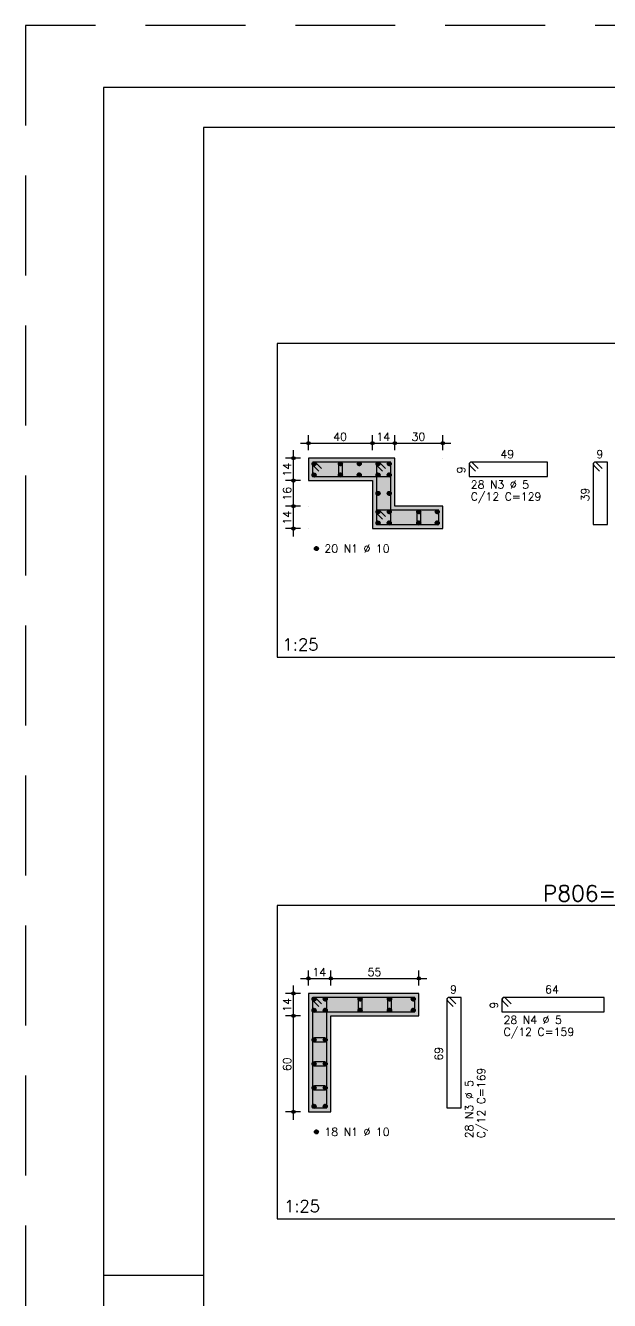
# Model space of a CAD drawing. Extents: x -1.9 to 86, y -1.6 to 60.9.
# Drawn here: x -1.95 to 12.66, y 29.07 to 60.95 of the extents above; entities that cross this region are included whole.
import ezdxf

# ---------------------------------------------------------------- set-up
doc = ezdxf.new("R2010")
doc.units = 0
doc.header["$MEASUREMENT"] = 0
doc.linetypes.add('ESTILO_TQS_0001', pattern=[0.45, 0.3, -0.15])
doc.linetypes.add('HIDDEN', pattern=[0.375, 0.25, -0.125])
doc.layers.get('0').update_dxf_attribs({"linetype": 'CONTINUOUS'})
doc.layers.get('Defpoints').update_dxf_attribs({"linetype": 'CONTINUOUS'})
for name, color, linetype in [('ARQ_FOLHA', 7, 'CONTINUOUS'), ('PENA_01', 1, 'CONTINUOUS'), ('PENA_02', 2, 'CONTINUOUS'), ('PENA_03', 3, 'CONTINUOUS'), ('PENA_04', 4, 'CONTINUOUS'), ('PENA_05', 5, 'CONTINUOUS'), ('PENA_06', 6, 'CONTINUOUS'), ('PENA_10', 253, 'CONTINUOUS')]:
    doc.layers.add(name, color=color, linetype=linetype)
doc.styles.get("Standard").update_dxf_attribs({"font": 'ROMANS.SHX'})

# ---------------------------------------------------------------- blocks, each defined once
blk = doc.blocks.new('FOLHA A1 - 841 X 594')
at = {"layer": 'ARQ_FOLHA', "color": 1}
blk.add_line((-816, 297), (-841, 297), dxfattribs=at)
for points in [[(-841, 0), (0, 0), (0, 594), (-841, 594)], [(-816, 10), (-10, 10), (-10, 584), (-816, 584)]]:
    blk.add_lwpolyline(points, close=True, dxfattribs=at)
at = {"layer": 'Defpoints', "color": 8, "linetype": 'HIDDEN', "ltscale": 100}
blk.add_lwpolyline([(-860.5, 609.5), (-860.5, -15.5), (19.5, -15.5), (19.5, 609.5)], close=True, dxfattribs=at)
blk = doc.blocks.new('*U24')
blk.add_blockref('FOLHA A1 - 841 X 594', (0, 0))

msp = doc.modelspace()

# ---------------------------------------------------------------- linework, layer by layer
at = {"layer": 'PENA_01', "linetype": 'Continuous'}
for p, q in [((5.127, 50.328), (5.127, 50.703)), ((6.727, 50.328), (6.727, 50.703)), ((6.727, 50.328), (6.727, 50.703)), ((7.287, 50.328), (7.287, 50.703)), ((7.287, 50.328), (7.287, 50.703)), ((8.487, 50.328), (8.487, 50.703)), ((4.927, 50.503), (6.927, 50.503)), ((6.527, 50.503), (7.487, 50.503)), ((7.087, 50.503), (8.687, 50.503)), ((4.927, 50.128), (4.552, 50.128)), ((4.752, 49.368), (4.752, 50.328)), ((4.752, 48.728), (4.752, 49.768)), ((4.927, 49.568), (4.552, 49.568)), ((4.927, 49.568), (4.552, 49.568)), ((4.752, 48.168), (4.752, 49.128)), ((4.927, 48.928), (4.552, 48.928)), ((4.927, 48.928), (4.552, 48.928)), ((4.927, 48.368), (4.552, 48.368)), ((5.127, 36.946), (5.127, 37.321)), ((5.687, 36.946), (5.687, 37.321)), ((5.687, 36.946), (5.687, 37.321)), ((7.887, 36.946), (7.887, 37.321)), ((4.927, 37.121), (5.887, 37.121)), ((5.487, 37.121), (8.087, 37.121)), ((4.927, 36.746), (4.552, 36.746)), ((4.752, 35.986), (4.752, 36.946)), ((4.752, 33.586), (4.752, 36.386)), ((4.927, 36.186), (4.552, 36.186)), ((4.927, 36.186), (4.552, 36.186)), ((4.927, 33.786), (4.552, 33.786))]:
    msp.add_line(p, q, dxfattribs=at)
at = {"layer": 'PENA_01', "linetype": 'ESTILO_TQS_0001'}
for points in [[(5.127, 49.568), (6.727, 49.568), (6.727, 48.368), (8.487, 48.368), (8.487, 48.928), (7.287, 48.928), (7.287, 50.128), (5.127, 50.128), (5.127, 49.568)], [(5.127, 33.786), (5.687, 33.786), (5.687, 36.186), (7.887, 36.186), (7.887, 36.746), (5.127, 36.746), (5.127, 33.786)]]:
    msp.add_lwpolyline(points, dxfattribs=at)
at = {"layer": 'PENA_02', "linetype": 'Continuous'}
for centre, radius in [((5.127, 50.503), 0.04), ((5.127, 50.503), 0.02), ((6.727, 50.503), 0.04), ((6.727, 50.503), 0.04), ((6.727, 50.503), 0.02), ((6.727, 50.503), 0.02), ((7.287, 50.503), 0.04), ((7.287, 50.503), 0.04), ((7.287, 50.503), 0.02), ((7.287, 50.503), 0.02), ((8.487, 50.503), 0.04), ((8.487, 50.503), 0.02), ((4.752, 50.128), 0.04), ((4.752, 50.128), 0.02), ((4.752, 49.568), 0.04), ((4.752, 49.568), 0.04), ((4.752, 49.568), 0.02), ((4.752, 49.568), 0.02), ((4.752, 48.928), 0.04), ((4.752, 48.928), 0.04), ((4.752, 48.928), 0.02), ((4.752, 48.928), 0.02), ((4.752, 48.368), 0.04), ((4.752, 48.368), 0.02), ((5.127, 37.121), 0.04), ((5.127, 37.121), 0.02), ((5.687, 37.121), 0.04), ((5.687, 37.121), 0.04), ((5.687, 37.121), 0.02), ((5.687, 37.121), 0.02), ((7.887, 37.121), 0.04), ((7.887, 37.121), 0.02), ((4.752, 36.746), 0.04), ((4.752, 36.746), 0.02), ((4.752, 36.186), 0.04), ((4.752, 36.186), 0.04), ((4.752, 36.186), 0.02), ((4.752, 36.186), 0.02), ((4.752, 33.786), 0.04), ((4.752, 33.786), 0.02)]:
    msp.add_circle(centre, radius, dxfattribs=at)
at = {"layer": 'PENA_03', "linetype": 'Continuous'}
for p, q in [((5.127, 50.128), (5.127, 50.128)), ((5.127, 50.128), (5.127, 50.128)), ((6.727, 50.128), (6.727, 50.128)), ((6.727, 50.128), (6.727, 50.128)), ((7.287, 50.128), (7.287, 50.128)), ((7.287, 50.128), (7.287, 50.128)), ((8.487, 50.128), (8.487, 50.128)), ((5.217, 49.981), (5.274, 50.038)), ((5.217, 49.995), (5.26, 50.038)), ((5.217, 49.701), (5.274, 49.758)), ((5.217, 49.715), (5.26, 49.758)), ((5.22, 49.97), (5.285, 50.035)), ((5.22, 49.69), (5.285, 49.755)), ((5.225, 49.961), (5.294, 50.03)), ((5.225, 49.681), (5.294, 49.75)), ((5.231, 49.953), (5.302, 50.024)), ((5.231, 49.673), (5.302, 49.744)), ((5.239, 49.947), (5.309, 50.016)), ((5.239, 49.667), (5.309, 49.736)), ((5.249, 49.942), (5.313, 50.006)), ((5.249, 49.662), (5.313, 49.726)), ((5.26, 49.939), (5.316, 49.995)), ((5.274, 49.939), (5.316, 49.981)), ((5.877, 49.981), (5.934, 50.038)), ((5.877, 49.995), (5.92, 50.038)), ((5.877, 49.701), (5.934, 49.758)), ((5.877, 49.715), (5.92, 49.758)), ((5.88, 49.97), (5.945, 50.035)), ((5.88, 49.69), (5.945, 49.755)), ((5.885, 49.961), (5.954, 50.03)), ((5.885, 49.681), (5.954, 49.75)), ((5.891, 49.953), (5.962, 50.024)), ((5.891, 49.673), (5.962, 49.744)), ((5.899, 49.947), (5.969, 50.016)), ((5.899, 49.667), (5.969, 49.736)), ((5.909, 49.942), (5.973, 50.006)), ((5.909, 49.662), (5.973, 49.726)), ((5.92, 49.939), (5.976, 49.995)), ((5.934, 49.939), (5.976, 49.981)), ((6.347, 49.981), (6.404, 50.038)), ((6.347, 49.995), (6.39, 50.038)), ((6.347, 49.701), (6.404, 49.758)), ((6.347, 49.715), (6.39, 49.758)), ((6.35, 49.97), (6.415, 50.035)), ((6.35, 49.69), (6.415, 49.755)), ((6.355, 49.961), (6.424, 50.03)), ((6.355, 49.681), (6.424, 49.75)), ((6.361, 49.953), (6.432, 50.024)), ((6.361, 49.673), (6.432, 49.744)), ((6.369, 49.947), (6.439, 50.016)), ((6.369, 49.667), (6.439, 49.736)), ((6.379, 49.942), (6.443, 50.006)), ((6.379, 49.662), (6.443, 49.726)), ((6.39, 49.939), (6.446, 49.995)), ((6.404, 49.939), (6.446, 49.981)), ((6.817, 49.981), (6.874, 50.038)), ((6.817, 49.995), (6.86, 50.038)), ((6.817, 49.701), (6.874, 49.758)), ((6.817, 49.715), (6.86, 49.758)), ((6.82, 49.97), (6.885, 50.035)), ((6.82, 49.69), (6.885, 49.755)), ((6.825, 49.961), (6.894, 50.03)), ((6.825, 49.681), (6.894, 49.75)), ((6.831, 49.953), (6.902, 50.024)), ((6.831, 49.673), (6.902, 49.744)), ((6.839, 49.947), (6.909, 50.016)), ((6.839, 49.667), (6.909, 49.736)), ((6.849, 49.942), (6.913, 50.006)), ((6.849, 49.662), (6.913, 49.726)), ((6.86, 49.939), (6.916, 49.995)), ((6.874, 49.939), (6.916, 49.981)), ((7.097, 49.981), (7.154, 50.038)), ((7.097, 49.995), (7.14, 50.038)), ((7.097, 49.701), (7.154, 49.758)), ((7.097, 49.715), (7.14, 49.758)), ((7.1, 49.97), (7.165, 50.035)), ((7.1, 49.69), (7.165, 49.755)), ((7.105, 49.961), (7.174, 50.03)), ((7.105, 49.681), (7.174, 49.75)), ((7.111, 49.953), (7.182, 50.024)), ((7.111, 49.673), (7.182, 49.744)), ((7.119, 49.947), (7.189, 50.016)), ((7.119, 49.667), (7.189, 49.736)), ((7.129, 49.942), (7.193, 50.006)), ((7.129, 49.662), (7.193, 49.726)), ((7.14, 49.939), (7.196, 49.995)), ((7.154, 49.939), (7.196, 49.981)), ((5.127, 49.568), (5.127, 49.568)), ((5.127, 49.568), (5.127, 49.568)), ((5.26, 49.659), (5.316, 49.715)), ((5.274, 49.659), (5.316, 49.701)), ((5.92, 49.659), (5.976, 49.715)), ((5.934, 49.659), (5.976, 49.701)), ((6.39, 49.659), (6.446, 49.715)), ((6.404, 49.659), (6.446, 49.701)), ((6.86, 49.659), (6.916, 49.715)), ((6.874, 49.659), (6.916, 49.701)), ((7.14, 49.659), (7.196, 49.715)), ((7.154, 49.659), (7.196, 49.701)), ((6.817, 49.241), (6.874, 49.298)), ((6.817, 49.255), (6.86, 49.298)), ((6.82, 49.23), (6.885, 49.295)), ((6.825, 49.221), (6.894, 49.29)), ((6.831, 49.213), (6.902, 49.284)), ((6.839, 49.207), (6.909, 49.276)), ((6.849, 49.202), (6.913, 49.266)), ((6.86, 49.199), (6.916, 49.255)), ((6.874, 49.199), (6.916, 49.241)), ((7.097, 49.241), (7.154, 49.298)), ((7.097, 49.255), (7.14, 49.298)), ((7.1, 49.23), (7.165, 49.295)), ((7.105, 49.221), (7.174, 49.29)), ((7.111, 49.213), (7.182, 49.284)), ((7.119, 49.207), (7.189, 49.276)), ((7.129, 49.202), (7.193, 49.266)), ((7.14, 49.199), (7.196, 49.255)), ((7.154, 49.199), (7.196, 49.241)), ((5.127, 48.928), (5.127, 48.928)), ((5.127, 48.928), (5.127, 48.928)), ((6.817, 48.781), (6.874, 48.838)), ((6.817, 48.795), (6.86, 48.838)), ((6.82, 48.77), (6.885, 48.835)), ((6.825, 48.761), (6.894, 48.83)), ((6.831, 48.753), (6.902, 48.824)), ((6.839, 48.747), (6.909, 48.816)), ((6.849, 48.742), (6.913, 48.806)), ((6.86, 48.739), (6.916, 48.795)), ((6.874, 48.739), (6.916, 48.781)), ((7.097, 48.781), (7.154, 48.838)), ((7.097, 48.795), (7.14, 48.838)), ((7.1, 48.77), (7.165, 48.835)), ((7.105, 48.761), (7.174, 48.83)), ((7.111, 48.753), (7.182, 48.824)), ((7.119, 48.747), (7.189, 48.816)), ((7.129, 48.742), (7.193, 48.806)), ((7.14, 48.739), (7.196, 48.795)), ((7.154, 48.739), (7.196, 48.781)), ((7.837, 48.781), (7.894, 48.838)), ((7.837, 48.795), (7.88, 48.838)), ((7.84, 48.77), (7.905, 48.835)), ((7.845, 48.761), (7.914, 48.83)), ((7.851, 48.753), (7.922, 48.824)), ((7.859, 48.747), (7.929, 48.816)), ((7.869, 48.742), (7.933, 48.806)), ((7.88, 48.739), (7.936, 48.795)), ((7.894, 48.739), (7.936, 48.781)), ((8.297, 48.781), (8.354, 48.838)), ((8.297, 48.795), (8.34, 48.838)), ((8.3, 48.77), (8.365, 48.835)), ((8.305, 48.761), (8.374, 48.83)), ((8.311, 48.753), (8.382, 48.824)), ((8.319, 48.747), (8.389, 48.816)), ((8.329, 48.742), (8.393, 48.806)), ((8.34, 48.739), (8.396, 48.795)), ((8.354, 48.739), (8.396, 48.781)), ((6.817, 48.501), (6.874, 48.558)), ((6.817, 48.515), (6.86, 48.558)), ((6.82, 48.49), (6.885, 48.555)), ((6.825, 48.481), (6.894, 48.55)), ((6.831, 48.473), (6.902, 48.544)), ((6.839, 48.467), (6.909, 48.536)), ((6.849, 48.462), (6.913, 48.526)), ((6.86, 48.459), (6.916, 48.515)), ((6.874, 48.459), (6.916, 48.501)), ((7.097, 48.501), (7.154, 48.558)), ((7.097, 48.515), (7.14, 48.558)), ((7.1, 48.49), (7.165, 48.555)), ((7.105, 48.481), (7.174, 48.55)), ((7.111, 48.473), (7.182, 48.544)), ((7.119, 48.467), (7.189, 48.536)), ((7.129, 48.462), (7.193, 48.526)), ((7.14, 48.459), (7.196, 48.515)), ((7.154, 48.459), (7.196, 48.501)), ((7.837, 48.501), (7.894, 48.558)), ((7.837, 48.515), (7.88, 48.558)), ((7.84, 48.49), (7.905, 48.555)), ((7.845, 48.481), (7.914, 48.55)), ((7.851, 48.473), (7.922, 48.544)), ((7.859, 48.467), (7.929, 48.536)), ((7.869, 48.462), (7.933, 48.526)), ((7.88, 48.459), (7.936, 48.515)), ((7.894, 48.459), (7.936, 48.501)), ((8.297, 48.501), (8.354, 48.558)), ((8.297, 48.515), (8.34, 48.558)), ((8.3, 48.49), (8.365, 48.555)), ((8.305, 48.481), (8.374, 48.55)), ((8.311, 48.473), (8.382, 48.544)), ((8.319, 48.467), (8.389, 48.536)), ((8.329, 48.462), (8.393, 48.526)), ((8.34, 48.459), (8.396, 48.515)), ((8.354, 48.459), (8.396, 48.501)), ((5.127, 48.368), (5.127, 48.368)), ((5.277, 47.861), (5.334, 47.918)), ((5.277, 47.875), (5.32, 47.918)), ((5.28, 47.85), (5.345, 47.915)), ((5.285, 47.841), (5.354, 47.91)), ((5.291, 47.833), (5.362, 47.904)), ((5.299, 47.827), (5.369, 47.896)), ((5.309, 47.822), (5.373, 47.886)), ((5.32, 47.819), (5.376, 47.875)), ((5.334, 47.819), (5.376, 47.861)), ((5.127, 36.746), (5.127, 36.746)), ((5.127, 36.746), (5.127, 36.746)), ((5.687, 36.746), (5.687, 36.746)), ((5.687, 36.746), (5.687, 36.746)), ((7.887, 36.746), (7.887, 36.746)), ((5.217, 36.599), (5.274, 36.656)), ((5.217, 36.613), (5.26, 36.656)), ((5.217, 36.319), (5.274, 36.376)), ((5.217, 36.333), (5.26, 36.376)), ((5.22, 36.588), (5.285, 36.653)), ((5.22, 36.308), (5.285, 36.373)), ((5.225, 36.579), (5.294, 36.648)), ((5.225, 36.299), (5.294, 36.368)), ((5.231, 36.571), (5.302, 36.642)), ((5.231, 36.291), (5.302, 36.362)), ((5.239, 36.565), (5.309, 36.634)), ((5.239, 36.285), (5.309, 36.354)), ((5.249, 36.56), (5.313, 36.625)), ((5.249, 36.28), (5.313, 36.345)), ((5.26, 36.557), (5.316, 36.613)), ((5.274, 36.557), (5.316, 36.599)), ((5.497, 36.599), (5.554, 36.656)), ((5.497, 36.613), (5.54, 36.656)), ((5.497, 36.319), (5.554, 36.376)), ((5.497, 36.333), (5.54, 36.376)), ((5.5, 36.588), (5.565, 36.653)), ((5.5, 36.308), (5.565, 36.373)), ((5.505, 36.579), (5.574, 36.648)), ((5.505, 36.299), (5.574, 36.368)), ((5.511, 36.571), (5.582, 36.642)), ((5.511, 36.291), (5.582, 36.362)), ((5.519, 36.565), (5.589, 36.634)), ((5.519, 36.285), (5.589, 36.354)), ((5.529, 36.56), (5.593, 36.625)), ((5.529, 36.28), (5.593, 36.345)), ((5.54, 36.557), (5.596, 36.613)), ((5.554, 36.557), (5.596, 36.599)), ((6.371, 36.599), (6.427, 36.656)), ((6.371, 36.613), (6.413, 36.656)), ((6.371, 36.319), (6.427, 36.376)), ((6.371, 36.333), (6.413, 36.376)), ((6.373, 36.588), (6.438, 36.653)), ((6.373, 36.308), (6.438, 36.373)), ((6.378, 36.579), (6.448, 36.648)), ((6.378, 36.299), (6.448, 36.368)), ((6.385, 36.571), (6.455, 36.642)), ((6.385, 36.291), (6.455, 36.362)), ((6.392, 36.565), (6.462, 36.634)), ((6.392, 36.285), (6.462, 36.354)), ((6.402, 36.56), (6.467, 36.625)), ((6.402, 36.28), (6.467, 36.345)), ((6.413, 36.557), (6.47, 36.613)), ((6.427, 36.557), (6.47, 36.599)), ((7.104, 36.599), (7.161, 36.656)), ((7.104, 36.613), (7.147, 36.656)), ((7.104, 36.319), (7.161, 36.376)), ((7.104, 36.333), (7.147, 36.376)), ((7.107, 36.588), (7.172, 36.653)), ((7.107, 36.308), (7.172, 36.373)), ((7.112, 36.579), (7.181, 36.648)), ((7.112, 36.299), (7.181, 36.368)), ((7.118, 36.571), (7.189, 36.642)), ((7.118, 36.291), (7.189, 36.362)), ((7.126, 36.565), (7.195, 36.634)), ((7.126, 36.285), (7.195, 36.354)), ((7.135, 36.56), (7.2, 36.625)), ((7.135, 36.28), (7.2, 36.345)), ((7.147, 36.557), (7.203, 36.613)), ((7.161, 36.557), (7.203, 36.599)), ((7.697, 36.599), (7.754, 36.656)), ((7.697, 36.613), (7.74, 36.656)), ((7.697, 36.319), (7.754, 36.376)), ((7.697, 36.333), (7.74, 36.376)), ((7.7, 36.588), (7.765, 36.653)), ((7.7, 36.308), (7.765, 36.373)), ((7.705, 36.579), (7.774, 36.648)), ((7.705, 36.299), (7.774, 36.368)), ((7.711, 36.571), (7.782, 36.642)), ((7.711, 36.291), (7.782, 36.362)), ((7.719, 36.565), (7.789, 36.634)), ((7.719, 36.285), (7.789, 36.354)), ((7.729, 36.56), (7.793, 36.625)), ((7.729, 36.28), (7.793, 36.345)), ((7.74, 36.557), (7.796, 36.613)), ((7.754, 36.557), (7.796, 36.599)), ((5.127, 36.186), (5.127, 36.186)), ((5.127, 36.186), (5.127, 36.186)), ((5.26, 36.277), (5.316, 36.333)), ((5.274, 36.277), (5.316, 36.319)), ((5.54, 36.277), (5.596, 36.333)), ((5.554, 36.277), (5.596, 36.319)), ((6.413, 36.277), (6.47, 36.333)), ((6.427, 36.277), (6.47, 36.319)), ((7.147, 36.277), (7.203, 36.333)), ((7.161, 36.277), (7.203, 36.319)), ((7.74, 36.277), (7.796, 36.333)), ((7.754, 36.277), (7.796, 36.319)), ((5.217, 35.579), (5.274, 35.636)), ((5.217, 35.593), (5.26, 35.636)), ((5.22, 35.568), (5.285, 35.633)), ((5.225, 35.559), (5.294, 35.628)), ((5.231, 35.551), (5.302, 35.622)), ((5.239, 35.545), (5.309, 35.614)), ((5.249, 35.54), (5.313, 35.605)), ((5.26, 35.537), (5.316, 35.593)), ((5.274, 35.537), (5.316, 35.579)), ((5.497, 35.579), (5.554, 35.636)), ((5.497, 35.593), (5.54, 35.636)), ((5.5, 35.568), (5.565, 35.633)), ((5.505, 35.559), (5.574, 35.628)), ((5.511, 35.551), (5.582, 35.622)), ((5.519, 35.545), (5.589, 35.614)), ((5.529, 35.54), (5.593, 35.605)), ((5.54, 35.537), (5.596, 35.593)), ((5.554, 35.537), (5.596, 35.579)), ((5.217, 34.979), (5.274, 35.036)), ((5.217, 34.993), (5.26, 35.036)), ((5.22, 34.968), (5.285, 35.033)), ((5.225, 34.959), (5.294, 35.028)), ((5.231, 34.951), (5.302, 35.022)), ((5.239, 34.945), (5.309, 35.014)), ((5.249, 34.94), (5.313, 35.005)), ((5.26, 34.937), (5.316, 34.993)), ((5.274, 34.937), (5.316, 34.979)), ((5.497, 34.979), (5.554, 35.036)), ((5.497, 34.993), (5.54, 35.036)), ((5.5, 34.968), (5.565, 35.033)), ((5.505, 34.959), (5.574, 35.028)), ((5.511, 34.951), (5.582, 35.022)), ((5.519, 34.945), (5.589, 35.014)), ((5.529, 34.94), (5.593, 35.005)), ((5.54, 34.937), (5.596, 34.993)), ((5.554, 34.937), (5.596, 34.979)), ((5.217, 34.379), (5.274, 34.436)), ((5.217, 34.393), (5.26, 34.436)), ((5.22, 34.368), (5.285, 34.433)), ((5.225, 34.359), (5.294, 34.428)), ((5.497, 34.379), (5.554, 34.436)), ((5.497, 34.393), (5.54, 34.436)), ((5.5, 34.368), (5.565, 34.433)), ((5.505, 34.359), (5.574, 34.428)), ((5.231, 34.351), (5.302, 34.422)), ((5.239, 34.345), (5.309, 34.414)), ((5.249, 34.34), (5.313, 34.405)), ((5.26, 34.337), (5.316, 34.393)), ((5.274, 34.337), (5.316, 34.379)), ((5.511, 34.351), (5.582, 34.422)), ((5.519, 34.345), (5.589, 34.414)), ((5.529, 34.34), (5.593, 34.405)), ((5.54, 34.337), (5.596, 34.393)), ((5.554, 34.337), (5.596, 34.379)), ((5.217, 33.919), (5.274, 33.976)), ((5.217, 33.933), (5.26, 33.976)), ((5.22, 33.908), (5.285, 33.973)), ((5.225, 33.899), (5.294, 33.968)), ((5.231, 33.891), (5.302, 33.962)), ((5.239, 33.885), (5.309, 33.954)), ((5.249, 33.88), (5.313, 33.945)), ((5.26, 33.877), (5.316, 33.933)), ((5.274, 33.877), (5.316, 33.919)), ((5.497, 33.919), (5.554, 33.976)), ((5.497, 33.933), (5.54, 33.976)), ((5.5, 33.908), (5.565, 33.973)), ((5.505, 33.899), (5.574, 33.968)), ((5.511, 33.891), (5.582, 33.962)), ((5.519, 33.885), (5.589, 33.954)), ((5.529, 33.88), (5.593, 33.945)), ((5.54, 33.877), (5.596, 33.933)), ((5.554, 33.877), (5.596, 33.919)), ((5.127, 33.786), (5.127, 33.786)), ((5.277, 33.279), (5.334, 33.336)), ((5.277, 33.293), (5.32, 33.336)), ((5.28, 33.268), (5.345, 33.333)), ((5.285, 33.259), (5.354, 33.328)), ((5.291, 33.251), (5.362, 33.322)), ((5.299, 33.245), (5.369, 33.314)), ((5.309, 33.24), (5.373, 33.305)), ((5.32, 33.237), (5.376, 33.293)), ((5.334, 33.237), (5.376, 33.279))]:
    msp.add_line(p, q, dxfattribs=at)
for points in [[(4.342, 45.151), (23.817, 45.151), (23.817, 52.991), (4.342, 52.991), (4.342, 45.151)], [(5.127, 49.568), (6.727, 49.568), (6.727, 48.368), (8.487, 48.368), (8.487, 48.928), (7.287, 48.928), (7.287, 50.128), (5.127, 50.128), (5.127, 49.568)], [(4.342, 31.109), (20.197, 31.109), (20.197, 38.949), (4.342, 38.949), (4.342, 31.109)], [(5.127, 33.786), (5.687, 33.786), (5.687, 36.186), (7.887, 36.186), (7.887, 36.746), (5.127, 36.746), (5.127, 33.786)]]:
    msp.add_lwpolyline(points, dxfattribs=at)
for centre in [(5.267, 49.988), (5.267, 49.708), (5.927, 49.988), (5.927, 49.708), (6.397, 49.988), (6.397, 49.708), (6.867, 49.988), (6.867, 49.708), (7.147, 49.988), (7.147, 49.708), (6.867, 49.248), (7.147, 49.248), (6.867, 48.788), (7.147, 48.788), (7.887, 48.788), (8.347, 48.788), (6.867, 48.508), (7.147, 48.508), (7.887, 48.508), (8.347, 48.508), (5.327, 47.868), (5.267, 36.606), (5.547, 36.606), (6.42, 36.606), (7.154, 36.606), (7.747, 36.606), (5.267, 36.326), (5.547, 36.326), (6.42, 36.326), (7.154, 36.326), (7.747, 36.326), (5.267, 35.586), (5.547, 35.586), (5.267, 34.986), (5.547, 34.986), (5.267, 34.386), (5.547, 34.386), (5.267, 33.926), (5.547, 33.926), (5.327, 33.286)]:
    msp.add_circle(centre, 0.05, dxfattribs=at)
for points in [[(5.317, 49.988), (5.242, 50.032), (5.22, 50.005)], [(5.317, 49.988), (5.22, 50.005), (5.22, 49.971)], [(5.317, 49.988), (5.22, 49.971), (5.242, 49.945)], [(5.317, 49.708), (5.242, 49.752), (5.22, 49.725)], [(5.317, 49.708), (5.22, 49.725), (5.22, 49.691)], [(5.317, 49.988), (5.275, 50.037), (5.242, 50.032)], [(5.317, 49.988), (5.242, 49.945), (5.275, 49.939)], [(5.317, 49.708), (5.275, 49.757), (5.242, 49.752)], [(5.317, 49.988), (5.305, 50.02), (5.275, 50.037)], [(5.317, 49.988), (5.275, 49.939), (5.305, 49.956)], [(5.317, 49.708), (5.305, 49.74), (5.275, 49.757)], [(5.317, 49.988), (5.305, 49.956), (5.317, 49.988)], [(5.977, 49.988), (5.902, 50.032), (5.88, 50.005)], [(5.977, 49.988), (5.88, 50.005), (5.88, 49.971)], [(5.977, 49.988), (5.88, 49.971), (5.902, 49.945)], [(5.977, 49.708), (5.902, 49.752), (5.88, 49.725)], [(5.977, 49.708), (5.88, 49.725), (5.88, 49.691)], [(5.977, 49.988), (5.935, 50.037), (5.902, 50.032)], [(5.977, 49.988), (5.902, 49.945), (5.935, 49.939)], [(5.977, 49.708), (5.935, 49.757), (5.902, 49.752)], [(5.977, 49.988), (5.965, 50.02), (5.935, 50.037)], [(5.977, 49.988), (5.935, 49.939), (5.965, 49.956)], [(5.977, 49.708), (5.965, 49.74), (5.935, 49.757)], [(5.977, 49.988), (5.965, 49.956), (5.977, 49.988)], [(6.447, 49.988), (6.372, 50.032), (6.35, 50.005)], [(6.447, 49.988), (6.35, 50.005), (6.35, 49.971)], [(6.447, 49.988), (6.35, 49.971), (6.372, 49.945)], [(6.447, 49.708), (6.372, 49.752), (6.35, 49.725)], [(6.447, 49.708), (6.35, 49.725), (6.35, 49.691)], [(6.447, 49.988), (6.405, 50.037), (6.372, 50.032)], [(6.447, 49.988), (6.372, 49.945), (6.405, 49.939)], [(6.447, 49.708), (6.405, 49.757), (6.372, 49.752)], [(6.447, 49.988), (6.435, 50.02), (6.405, 50.037)], [(6.447, 49.988), (6.405, 49.939), (6.435, 49.956)], [(6.447, 49.708), (6.435, 49.74), (6.405, 49.757)], [(6.447, 49.988), (6.435, 49.956), (6.447, 49.988)], [(6.917, 49.988), (6.842, 50.032), (6.82, 50.005)], [(6.917, 49.988), (6.82, 50.005), (6.82, 49.971)], [(6.917, 49.988), (6.82, 49.971), (6.842, 49.945)], [(6.917, 49.708), (6.842, 49.752), (6.82, 49.725)], [(6.917, 49.708), (6.82, 49.725), (6.82, 49.691)], [(6.917, 49.988), (6.875, 50.037), (6.842, 50.032)], [(6.917, 49.988), (6.842, 49.945), (6.875, 49.939)], [(6.917, 49.708), (6.875, 49.757), (6.842, 49.752)], [(6.917, 49.988), (6.905, 50.02), (6.875, 50.037)], [(6.917, 49.988), (6.875, 49.939), (6.905, 49.956)], [(6.917, 49.708), (6.905, 49.74), (6.875, 49.757)], [(6.917, 49.988), (6.905, 49.956), (6.917, 49.988)], [(7.197, 49.988), (7.122, 50.032), (7.1, 50.005)], [(7.197, 49.988), (7.1, 50.005), (7.1, 49.971)], [(7.197, 49.988), (7.1, 49.971), (7.122, 49.945)], [(7.197, 49.708), (7.122, 49.752), (7.1, 49.725)], [(7.197, 49.708), (7.1, 49.725), (7.1, 49.691)], [(7.197, 49.988), (7.155, 50.037), (7.122, 50.032)], [(7.197, 49.988), (7.122, 49.945), (7.155, 49.939)], [(7.197, 49.708), (7.155, 49.757), (7.122, 49.752)], [(7.197, 49.988), (7.185, 50.02), (7.155, 50.037)], [(7.197, 49.988), (7.155, 49.939), (7.185, 49.956)], [(7.197, 49.708), (7.185, 49.74), (7.155, 49.757)], [(7.197, 49.988), (7.185, 49.956), (7.197, 49.988)], [(5.317, 49.708), (5.22, 49.691), (5.242, 49.665)], [(5.317, 49.708), (5.242, 49.665), (5.275, 49.659)], [(5.317, 49.708), (5.275, 49.659), (5.305, 49.676)], [(5.317, 49.708), (5.305, 49.676), (5.317, 49.708)], [(5.977, 49.708), (5.88, 49.691), (5.902, 49.665)], [(5.977, 49.708), (5.902, 49.665), (5.935, 49.659)], [(5.977, 49.708), (5.935, 49.659), (5.965, 49.676)], [(5.977, 49.708), (5.965, 49.676), (5.977, 49.708)], [(6.447, 49.708), (6.35, 49.691), (6.372, 49.665)], [(6.447, 49.708), (6.372, 49.665), (6.405, 49.659)], [(6.447, 49.708), (6.405, 49.659), (6.435, 49.676)], [(6.447, 49.708), (6.435, 49.676), (6.447, 49.708)], [(6.917, 49.708), (6.82, 49.691), (6.842, 49.665)], [(6.917, 49.708), (6.842, 49.665), (6.875, 49.659)], [(6.917, 49.708), (6.875, 49.659), (6.905, 49.676)], [(6.917, 49.708), (6.905, 49.676), (6.917, 49.708)], [(7.197, 49.708), (7.1, 49.691), (7.122, 49.665)], [(7.197, 49.708), (7.122, 49.665), (7.155, 49.659)], [(7.197, 49.708), (7.155, 49.659), (7.185, 49.676)], [(7.197, 49.708), (7.185, 49.676), (7.197, 49.708)], [(6.917, 49.248), (6.842, 49.292), (6.82, 49.265)], [(6.917, 49.248), (6.82, 49.265), (6.82, 49.231)], [(6.917, 49.248), (6.82, 49.231), (6.842, 49.205)], [(6.917, 49.248), (6.875, 49.297), (6.842, 49.292)], [(6.917, 49.248), (6.842, 49.205), (6.875, 49.199)], [(6.917, 49.248), (6.905, 49.28), (6.875, 49.297)], [(6.917, 49.248), (6.875, 49.199), (6.905, 49.216)], [(6.917, 49.248), (6.905, 49.216), (6.917, 49.248)], [(7.197, 49.248), (7.122, 49.292), (7.1, 49.265)], [(7.197, 49.248), (7.1, 49.265), (7.1, 49.231)], [(7.197, 49.248), (7.1, 49.231), (7.122, 49.205)], [(7.197, 49.248), (7.155, 49.297), (7.122, 49.292)], [(7.197, 49.248), (7.122, 49.205), (7.155, 49.199)], [(7.197, 49.248), (7.185, 49.28), (7.155, 49.297)], [(7.197, 49.248), (7.155, 49.199), (7.185, 49.216)], [(7.197, 49.248), (7.185, 49.216), (7.197, 49.248)], [(6.917, 48.788), (6.842, 48.832), (6.82, 48.805)], [(6.917, 48.788), (6.82, 48.805), (6.82, 48.771)], [(6.917, 48.788), (6.82, 48.771), (6.842, 48.745)], [(6.917, 48.788), (6.875, 48.837), (6.842, 48.832)], [(6.917, 48.788), (6.842, 48.745), (6.875, 48.739)], [(6.917, 48.788), (6.905, 48.82), (6.875, 48.837)], [(6.917, 48.788), (6.875, 48.739), (6.905, 48.756)], [(6.917, 48.788), (6.905, 48.756), (6.917, 48.788)], [(7.197, 48.788), (7.122, 48.832), (7.1, 48.805)], [(7.197, 48.788), (7.1, 48.805), (7.1, 48.771)], [(7.197, 48.788), (7.1, 48.771), (7.122, 48.745)], [(7.197, 48.788), (7.155, 48.837), (7.122, 48.832)], [(7.197, 48.788), (7.122, 48.745), (7.155, 48.739)], [(7.197, 48.788), (7.185, 48.82), (7.155, 48.837)], [(7.197, 48.788), (7.155, 48.739), (7.185, 48.756)], [(7.197, 48.788), (7.185, 48.756), (7.197, 48.788)], [(7.937, 48.788), (7.862, 48.832), (7.84, 48.805)], [(7.937, 48.788), (7.84, 48.805), (7.84, 48.771)], [(7.937, 48.788), (7.84, 48.771), (7.862, 48.745)], [(7.937, 48.788), (7.895, 48.837), (7.862, 48.832)], [(7.937, 48.788), (7.862, 48.745), (7.895, 48.739)], [(7.937, 48.788), (7.925, 48.82), (7.895, 48.837)], [(7.937, 48.788), (7.895, 48.739), (7.925, 48.756)], [(7.937, 48.788), (7.925, 48.756), (7.937, 48.788)], [(8.397, 48.788), (8.322, 48.832), (8.3, 48.805)], [(8.397, 48.788), (8.3, 48.805), (8.3, 48.771)], [(8.397, 48.788), (8.3, 48.771), (8.322, 48.745)], [(8.397, 48.788), (8.355, 48.837), (8.322, 48.832)], [(8.397, 48.788), (8.322, 48.745), (8.355, 48.739)], [(8.397, 48.788), (8.385, 48.82), (8.355, 48.837)], [(8.397, 48.788), (8.355, 48.739), (8.385, 48.756)], [(8.397, 48.788), (8.385, 48.756), (8.397, 48.788)], [(6.917, 48.508), (6.842, 48.552), (6.82, 48.525)], [(6.917, 48.508), (6.82, 48.525), (6.82, 48.491)], [(6.917, 48.508), (6.82, 48.491), (6.842, 48.465)], [(6.917, 48.508), (6.875, 48.557), (6.842, 48.552)], [(6.917, 48.508), (6.842, 48.465), (6.875, 48.459)], [(6.917, 48.508), (6.905, 48.54), (6.875, 48.557)], [(6.917, 48.508), (6.875, 48.459), (6.905, 48.476)], [(6.917, 48.508), (6.905, 48.476), (6.917, 48.508)], [(7.197, 48.508), (7.122, 48.552), (7.1, 48.525)], [(7.197, 48.508), (7.1, 48.525), (7.1, 48.491)], [(7.197, 48.508), (7.1, 48.491), (7.122, 48.465)], [(7.197, 48.508), (7.155, 48.557), (7.122, 48.552)], [(7.197, 48.508), (7.122, 48.465), (7.155, 48.459)], [(7.197, 48.508), (7.185, 48.54), (7.155, 48.557)], [(7.197, 48.508), (7.155, 48.459), (7.185, 48.476)], [(7.197, 48.508), (7.185, 48.476), (7.197, 48.508)], [(7.937, 48.508), (7.862, 48.552), (7.84, 48.525)], [(7.937, 48.508), (7.84, 48.525), (7.84, 48.491)], [(7.937, 48.508), (7.84, 48.491), (7.862, 48.465)], [(7.937, 48.508), (7.895, 48.557), (7.862, 48.552)], [(7.937, 48.508), (7.862, 48.465), (7.895, 48.459)], [(7.937, 48.508), (7.925, 48.54), (7.895, 48.557)], [(7.937, 48.508), (7.895, 48.459), (7.925, 48.476)], [(7.937, 48.508), (7.925, 48.476), (7.937, 48.508)], [(8.397, 48.508), (8.322, 48.552), (8.3, 48.525)], [(8.397, 48.508), (8.3, 48.525), (8.3, 48.491)], [(8.397, 48.508), (8.3, 48.491), (8.322, 48.465)], [(8.397, 48.508), (8.355, 48.557), (8.322, 48.552)], [(8.397, 48.508), (8.322, 48.465), (8.355, 48.459)], [(8.397, 48.508), (8.385, 48.54), (8.355, 48.557)], [(8.397, 48.508), (8.355, 48.459), (8.385, 48.476)], [(8.397, 48.508), (8.385, 48.476), (8.397, 48.508)], [(5.377, 47.868), (5.302, 47.912), (5.28, 47.885)], [(5.377, 47.868), (5.28, 47.885), (5.28, 47.851)], [(5.377, 47.868), (5.28, 47.851), (5.302, 47.825)], [(5.377, 47.868), (5.335, 47.917), (5.302, 47.912)], [(5.377, 47.868), (5.302, 47.825), (5.335, 47.819)], [(5.377, 47.868), (5.365, 47.9), (5.335, 47.917)], [(5.377, 47.868), (5.335, 47.819), (5.365, 47.836)], [(5.377, 47.868), (5.365, 47.836), (5.377, 47.868)], [(5.317, 36.606), (5.242, 36.65), (5.22, 36.623)], [(5.317, 36.606), (5.22, 36.623), (5.22, 36.589)], [(5.317, 36.606), (5.22, 36.589), (5.242, 36.563)], [(5.317, 36.326), (5.242, 36.37), (5.22, 36.343)], [(5.317, 36.326), (5.22, 36.343), (5.22, 36.309)], [(5.317, 36.606), (5.275, 36.656), (5.242, 36.65)], [(5.317, 36.606), (5.242, 36.563), (5.275, 36.557)], [(5.317, 36.326), (5.275, 36.376), (5.242, 36.37)], [(5.317, 36.606), (5.305, 36.638), (5.275, 36.656)], [(5.317, 36.606), (5.275, 36.557), (5.305, 36.574)], [(5.317, 36.326), (5.305, 36.358), (5.275, 36.376)], [(5.317, 36.606), (5.305, 36.574), (5.317, 36.606)], [(5.597, 36.606), (5.522, 36.65), (5.5, 36.623)], [(5.597, 36.606), (5.5, 36.623), (5.5, 36.589)], [(5.597, 36.606), (5.5, 36.589), (5.522, 36.563)], [(5.597, 36.326), (5.522, 36.37), (5.5, 36.343)], [(5.597, 36.326), (5.5, 36.343), (5.5, 36.309)], [(5.597, 36.606), (5.555, 36.656), (5.522, 36.65)], [(5.597, 36.606), (5.522, 36.563), (5.555, 36.557)], [(5.597, 36.326), (5.555, 36.376), (5.522, 36.37)], [(5.597, 36.606), (5.585, 36.638), (5.555, 36.656)], [(5.597, 36.606), (5.555, 36.557), (5.585, 36.574)], [(5.597, 36.326), (5.585, 36.358), (5.555, 36.376)], [(5.597, 36.606), (5.585, 36.574), (5.597, 36.606)], [(6.47, 36.606), (6.395, 36.65), (6.373, 36.623)], [(6.47, 36.606), (6.373, 36.623), (6.373, 36.589)], [(6.47, 36.606), (6.373, 36.589), (6.395, 36.563)], [(6.47, 36.326), (6.395, 36.37), (6.373, 36.343)], [(6.47, 36.326), (6.373, 36.343), (6.373, 36.309)], [(6.47, 36.606), (6.429, 36.656), (6.395, 36.65)], [(6.47, 36.606), (6.395, 36.563), (6.429, 36.557)], [(6.47, 36.326), (6.429, 36.376), (6.395, 36.37)], [(6.47, 36.606), (6.458, 36.638), (6.429, 36.656)], [(6.47, 36.606), (6.429, 36.557), (6.458, 36.574)], [(6.47, 36.326), (6.458, 36.358), (6.429, 36.376)], [(6.47, 36.606), (6.458, 36.574), (6.47, 36.606)], [(7.204, 36.606), (7.129, 36.65), (7.107, 36.623)], [(7.204, 36.606), (7.107, 36.623), (7.107, 36.589)], [(7.204, 36.606), (7.107, 36.589), (7.129, 36.563)], [(7.204, 36.326), (7.129, 36.37), (7.107, 36.343)], [(7.204, 36.326), (7.107, 36.343), (7.107, 36.309)], [(7.204, 36.606), (7.162, 36.656), (7.129, 36.65)], [(7.204, 36.606), (7.129, 36.563), (7.162, 36.557)], [(7.204, 36.326), (7.162, 36.376), (7.129, 36.37)], [(7.204, 36.606), (7.192, 36.638), (7.162, 36.656)], [(7.204, 36.606), (7.162, 36.557), (7.192, 36.574)], [(7.204, 36.326), (7.192, 36.358), (7.162, 36.376)], [(7.204, 36.606), (7.192, 36.574), (7.204, 36.606)], [(7.797, 36.606), (7.722, 36.65), (7.7, 36.623)], [(7.797, 36.606), (7.7, 36.623), (7.7, 36.589)], [(7.797, 36.606), (7.7, 36.589), (7.722, 36.563)], [(7.797, 36.326), (7.722, 36.37), (7.7, 36.343)], [(7.797, 36.326), (7.7, 36.343), (7.7, 36.309)], [(7.797, 36.606), (7.755, 36.656), (7.722, 36.65)], [(7.797, 36.606), (7.722, 36.563), (7.755, 36.557)], [(7.797, 36.326), (7.755, 36.376), (7.722, 36.37)], [(7.797, 36.606), (7.785, 36.638), (7.755, 36.656)], [(7.797, 36.606), (7.755, 36.557), (7.785, 36.574)], [(7.797, 36.326), (7.785, 36.358), (7.755, 36.376)], [(7.797, 36.606), (7.785, 36.574), (7.797, 36.606)], [(5.317, 36.326), (5.22, 36.309), (5.242, 36.283)], [(5.317, 36.326), (5.242, 36.283), (5.275, 36.277)], [(5.317, 36.326), (5.275, 36.277), (5.305, 36.294)], [(5.317, 36.326), (5.305, 36.294), (5.317, 36.326)], [(5.597, 36.326), (5.5, 36.309), (5.522, 36.283)], [(5.597, 36.326), (5.522, 36.283), (5.555, 36.277)], [(5.597, 36.326), (5.555, 36.277), (5.585, 36.294)], [(5.597, 36.326), (5.585, 36.294), (5.597, 36.326)], [(6.47, 36.326), (6.373, 36.309), (6.395, 36.283)], [(6.47, 36.326), (6.395, 36.283), (6.429, 36.277)], [(6.47, 36.326), (6.429, 36.277), (6.458, 36.294)], [(6.47, 36.326), (6.458, 36.294), (6.47, 36.326)], [(7.204, 36.326), (7.107, 36.309), (7.129, 36.283)], [(7.204, 36.326), (7.129, 36.283), (7.162, 36.277)], [(7.204, 36.326), (7.162, 36.277), (7.192, 36.294)], [(7.204, 36.326), (7.192, 36.294), (7.204, 36.326)], [(7.797, 36.326), (7.7, 36.309), (7.722, 36.283)], [(7.797, 36.326), (7.722, 36.283), (7.755, 36.277)], [(7.797, 36.326), (7.755, 36.277), (7.785, 36.294)], [(7.797, 36.326), (7.785, 36.294), (7.797, 36.326)], [(5.317, 35.586), (5.242, 35.63), (5.22, 35.603)], [(5.317, 35.586), (5.22, 35.603), (5.22, 35.569)], [(5.317, 35.586), (5.22, 35.569), (5.242, 35.543)], [(5.317, 35.586), (5.275, 35.636), (5.242, 35.63)], [(5.317, 35.586), (5.242, 35.543), (5.275, 35.537)], [(5.317, 35.586), (5.305, 35.618), (5.275, 35.636)], [(5.317, 35.586), (5.275, 35.537), (5.305, 35.554)], [(5.317, 35.586), (5.305, 35.554), (5.317, 35.586)], [(5.597, 35.586), (5.522, 35.63), (5.5, 35.603)], [(5.597, 35.586), (5.5, 35.603), (5.5, 35.569)], [(5.597, 35.586), (5.5, 35.569), (5.522, 35.543)], [(5.597, 35.586), (5.555, 35.636), (5.522, 35.63)], [(5.597, 35.586), (5.522, 35.543), (5.555, 35.537)], [(5.597, 35.586), (5.585, 35.618), (5.555, 35.636)], [(5.597, 35.586), (5.555, 35.537), (5.585, 35.554)], [(5.597, 35.586), (5.585, 35.554), (5.597, 35.586)], [(5.317, 34.986), (5.242, 35.03), (5.22, 35.003)], [(5.317, 34.986), (5.22, 35.003), (5.22, 34.969)], [(5.317, 34.986), (5.22, 34.969), (5.242, 34.943)], [(5.317, 34.986), (5.275, 35.036), (5.242, 35.03)], [(5.317, 34.986), (5.242, 34.943), (5.275, 34.937)], [(5.317, 34.986), (5.305, 35.018), (5.275, 35.036)], [(5.317, 34.986), (5.275, 34.937), (5.305, 34.954)], [(5.317, 34.986), (5.305, 34.954), (5.317, 34.986)], [(5.597, 34.986), (5.522, 35.03), (5.5, 35.003)], [(5.597, 34.986), (5.5, 35.003), (5.5, 34.969)], [(5.597, 34.986), (5.5, 34.969), (5.522, 34.943)], [(5.597, 34.986), (5.555, 35.036), (5.522, 35.03)], [(5.597, 34.986), (5.522, 34.943), (5.555, 34.937)], [(5.597, 34.986), (5.585, 35.018), (5.555, 35.036)], [(5.597, 34.986), (5.555, 34.937), (5.585, 34.954)], [(5.597, 34.986), (5.585, 34.954), (5.597, 34.986)], [(5.317, 34.386), (5.242, 34.43), (5.22, 34.403)], [(5.317, 34.386), (5.275, 34.436), (5.242, 34.43)], [(5.317, 34.386), (5.305, 34.418), (5.275, 34.436)], [(5.597, 34.386), (5.522, 34.43), (5.5, 34.403)], [(5.597, 34.386), (5.555, 34.436), (5.522, 34.43)], [(5.597, 34.386), (5.585, 34.418), (5.555, 34.436)], [(5.317, 34.386), (5.22, 34.403), (5.22, 34.369)], [(5.317, 34.386), (5.22, 34.369), (5.242, 34.343)], [(5.317, 34.386), (5.242, 34.343), (5.275, 34.337)], [(5.317, 34.386), (5.275, 34.337), (5.305, 34.354)], [(5.317, 34.386), (5.305, 34.354), (5.317, 34.386)], [(5.597, 34.386), (5.5, 34.403), (5.5, 34.369)], [(5.597, 34.386), (5.5, 34.369), (5.522, 34.343)], [(5.597, 34.386), (5.522, 34.343), (5.555, 34.337)], [(5.597, 34.386), (5.555, 34.337), (5.585, 34.354)], [(5.597, 34.386), (5.585, 34.354), (5.597, 34.386)], [(5.317, 33.926), (5.242, 33.97), (5.22, 33.943)], [(5.317, 33.926), (5.22, 33.943), (5.22, 33.909)], [(5.317, 33.926), (5.22, 33.909), (5.242, 33.883)], [(5.317, 33.926), (5.275, 33.976), (5.242, 33.97)], [(5.317, 33.926), (5.242, 33.883), (5.275, 33.877)], [(5.317, 33.926), (5.305, 33.958), (5.275, 33.976)], [(5.317, 33.926), (5.275, 33.877), (5.305, 33.894)], [(5.317, 33.926), (5.305, 33.894), (5.317, 33.926)], [(5.597, 33.926), (5.522, 33.97), (5.5, 33.943)], [(5.597, 33.926), (5.5, 33.943), (5.5, 33.909)], [(5.597, 33.926), (5.5, 33.909), (5.522, 33.883)], [(5.597, 33.926), (5.555, 33.976), (5.522, 33.97)], [(5.597, 33.926), (5.522, 33.883), (5.555, 33.877)], [(5.597, 33.926), (5.585, 33.958), (5.555, 33.976)], [(5.597, 33.926), (5.555, 33.877), (5.585, 33.894)], [(5.597, 33.926), (5.585, 33.894), (5.597, 33.926)], [(5.377, 33.286), (5.302, 33.33), (5.28, 33.303)], [(5.377, 33.286), (5.28, 33.303), (5.28, 33.269)], [(5.377, 33.286), (5.28, 33.269), (5.302, 33.243)], [(5.377, 33.286), (5.335, 33.336), (5.302, 33.33)], [(5.377, 33.286), (5.302, 33.243), (5.335, 33.237)], [(5.377, 33.286), (5.365, 33.318), (5.335, 33.336)], [(5.377, 33.286), (5.335, 33.237), (5.365, 33.254)], [(5.377, 33.286), (5.365, 33.254), (5.377, 33.286)]]:
    msp.add_solid(points, dxfattribs=at)
at = {"layer": 'PENA_04', "linetype": 'Continuous'}
for p, q in [((5.227, 49.978), (5.227, 49.668)), ((5.241, 49.943), (5.383, 49.801)), ((7.187, 50.028), (5.277, 50.028)), ((5.454, 49.872), (5.312, 50.014)), ((5.877, 49.978), (5.877, 49.718)), ((5.977, 49.778), (5.977, 49.978)), ((5.977, 49.718), (5.977, 49.918)), ((6.827, 49.978), (6.827, 48.468)), ((6.841, 49.943), (6.983, 49.801)), ((7.187, 50.028), (6.877, 50.028)), ((7.054, 49.872), (6.912, 50.014)), ((7.187, 49.668), (7.187, 50.028)), ((7.187, 48.468), (7.187, 50.028)), ((5.227, 49.668), (7.187, 49.668)), ((6.827, 48.778), (6.827, 48.468)), ((8.387, 48.828), (6.877, 48.828)), ((7.054, 48.672), (6.912, 48.814)), ((7.837, 48.778), (7.837, 48.518)), ((7.937, 48.578), (7.937, 48.778)), ((8.387, 48.468), (8.387, 48.828)), ((6.827, 48.468), (7.187, 48.468)), ((6.827, 48.468), (8.387, 48.468)), ((6.841, 48.743), (6.983, 48.601)), ((7.937, 48.518), (7.937, 48.718)), ((5.227, 36.596), (5.227, 33.886)), ((5.227, 36.596), (5.227, 36.286)), ((5.241, 36.561), (5.383, 36.42)), ((5.241, 36.561), (5.383, 36.42)), ((5.587, 36.646), (5.277, 36.646)), ((7.787, 36.646), (5.277, 36.646)), ((5.454, 36.49), (5.312, 36.632)), ((5.454, 36.49), (5.312, 36.632)), ((5.587, 33.886), (5.587, 36.646)), ((6.37, 36.596), (6.37, 36.336)), ((6.47, 36.396), (6.47, 36.596)), ((6.47, 36.336), (6.47, 36.536)), ((7.104, 36.596), (7.104, 36.336)), ((7.204, 36.396), (7.204, 36.596)), ((7.204, 36.336), (7.204, 36.536)), ((7.787, 36.286), (7.787, 36.646)), ((5.227, 36.286), (7.787, 36.286)), ((5.477, 35.636), (5.277, 35.636)), ((5.277, 35.536), (5.537, 35.536)), ((5.537, 35.636), (5.337, 35.636)), ((5.477, 35.036), (5.277, 35.036)), ((5.277, 34.936), (5.537, 34.936)), ((5.537, 35.036), (5.337, 35.036)), ((5.477, 34.436), (5.277, 34.436)), ((5.537, 34.436), (5.337, 34.436)), ((5.277, 34.336), (5.537, 34.336)), ((5.227, 33.886), (5.587, 33.886))]:
    msp.add_line(p, q, dxfattribs=at)
for centre, start, end in [((5.277, 49.978), 45, 180), ((5.277, 49.978), 90, 225), ((5.927, 49.978), 0, 180), ((6.877, 49.978), 45, 180), ((6.877, 49.978), 90, 225), ((5.927, 49.718), 180, 0), ((6.877, 48.778), 45, 180), ((6.877, 48.778), 90, 225), ((7.887, 48.778), 0, 180), ((7.887, 48.518), 180, 0), ((5.277, 36.596), 45, 180), ((5.277, 36.596), 90, 225), ((5.277, 36.596), 45, 180), ((5.277, 36.596), 90, 225), ((6.42, 36.596), 0, 180), ((7.154, 36.596), 0, 180), ((6.42, 36.336), 180, 0), ((7.154, 36.336), 180, 0), ((5.277, 35.586), 90, 270), ((5.537, 35.586), 270, 90), ((5.277, 34.986), 90, 270), ((5.537, 34.986), 270, 90), ((5.277, 34.386), 90, 270), ((5.537, 34.386), 270, 90)]:
    msp.add_arc(centre, 0.05, start, end, dxfattribs=at)
at = {"layer": 'PENA_05', "linetype": 'Continuous'}
for p, q in [((9.147, 49.978), (9.147, 49.668)), ((9.161, 49.943), (9.303, 49.801)), ((11.107, 50.028), (9.197, 50.028)), ((9.374, 49.872), (9.232, 50.014)), ((11.107, 49.668), (11.107, 50.028)), ((12.247, 49.978), (12.247, 48.468)), ((12.261, 49.943), (12.403, 49.801)), ((12.607, 50.028), (12.297, 50.028)), ((12.474, 49.872), (12.332, 50.014)), ((12.607, 48.468), (12.607, 50.028)), ((9.147, 49.668), (11.107, 49.668)), ((12.247, 48.468), (12.607, 48.468)), ((8.587, 36.596), (8.587, 33.886)), ((8.601, 36.561), (8.743, 36.42)), ((8.947, 36.646), (8.637, 36.646)), ((8.814, 36.49), (8.672, 36.632)), ((8.947, 33.886), (8.947, 36.646)), ((9.967, 36.596), (9.967, 36.286)), ((9.981, 36.561), (10.123, 36.42)), ((12.527, 36.646), (10.017, 36.646)), ((10.194, 36.49), (10.052, 36.632)), ((12.527, 36.286), (12.527, 36.646)), ((9.967, 36.286), (12.527, 36.286)), ((8.587, 33.886), (8.947, 33.886))]:
    msp.add_line(p, q, dxfattribs=at)
for centre, start, end in [((9.197, 49.978), 45, 180), ((9.197, 49.978), 90, 225), ((12.297, 49.978), 45, 180), ((12.297, 49.978), 90, 225), ((8.637, 36.596), 45, 180), ((8.637, 36.596), 90, 225), ((10.017, 36.596), 45, 180), ((10.017, 36.596), 90, 225)]:
    msp.add_arc(centre, 0.05, start, end, dxfattribs=at)
at = {"layer": 'PENA_10', "linetype": 'Continuous'}
for points in [[(6.727, 49.568), (7.287, 50.128), (5.127, 50.128)], [(6.727, 49.568), (5.127, 50.128), (5.127, 49.568)], [(6.727, 49.568), (7.287, 48.928), (7.287, 50.128)], [(6.727, 49.568), (6.727, 48.368), (7.287, 48.928)], [(7.287, 48.928), (6.727, 48.368), (8.487, 48.368)], [(7.287, 48.928), (8.487, 48.368), (8.487, 48.928)], [(5.127, 33.786), (5.687, 33.786), (5.127, 36.746)], [(5.687, 33.786), (5.687, 36.186), (5.127, 36.746)], [(5.127, 36.746), (5.687, 36.186), (7.887, 36.746)], [(5.687, 36.186), (7.887, 36.186), (7.887, 36.746)]]:
    msp.add_solid(points, dxfattribs=at)

# ---------------------------------------------------------------- block references
at = {"xscale": 0.09999999999999938, "yscale": 0.09999999999999938, "zscale": 0.09999999999999938}
msp.add_blockref('*U24', (84.1, -0.005), dxfattribs=at)

# ---------------------------------------------------------------- texts
at = {"layer": 'PENA_02', "linetype": 'Continuous'}
for p in [(4.479, 45.321), (4.516, 31.281)]:
    msp.add_text('1:25', height=0.3, dxfattribs=at).set_placement(p)
at = {"layer": 'PENA_03', "linetype": 'Continuous'}
for s, p in [('40', (5.747, 50.563)), ('14', (6.827, 50.563)), ('30', (7.707, 50.563)), ('49', (9.927, 50.128)), ('9', (12.327, 50.128)), ('28 N3 %%c 5', (9.187, 49.368)), ('C/12 C=129', (9.187, 49.068)), ('20 N1 %%c 10', (5.527, 47.768)), ('14', (5.227, 37.181)), ('55', (6.607, 37.181)), ('9', (8.667, 36.746)), ('64', (11.047, 36.746)), ('28 N4 %%c 5', (10.007, 35.986)), ('C/12 C=159', (10.007, 35.686)), ('18 N1 %%c 10', (5.527, 33.186))]:
    msp.add_text(s, height=0.2, dxfattribs=at).set_placement(p)
for s, p in [('14', (4.692, 49.668)), ('9', (9.047, 49.748)), ('16', (4.692, 49.068)), ('39', (12.147, 49.048)), ('14', (4.692, 48.468)), ('14', (4.692, 36.286)), ('9', (9.867, 36.366)), ('60', (4.692, 34.806)), ('69', (8.487, 35.066)), ('C/12 C=169', (9.547, 33.126)), ('28 N3 %%c 5', (9.247, 33.126))]:
    msp.add_text(s, height=0.2, rotation=90, dxfattribs=at).set_placement(p)
at = {"layer": 'PENA_06', "linetype": 'Continuous'}
msp.add_text('P806=P811', height=0.4, dxfattribs=at).set_placement((10.992, 39.049))

doc.saveas('drawing.dxf')
